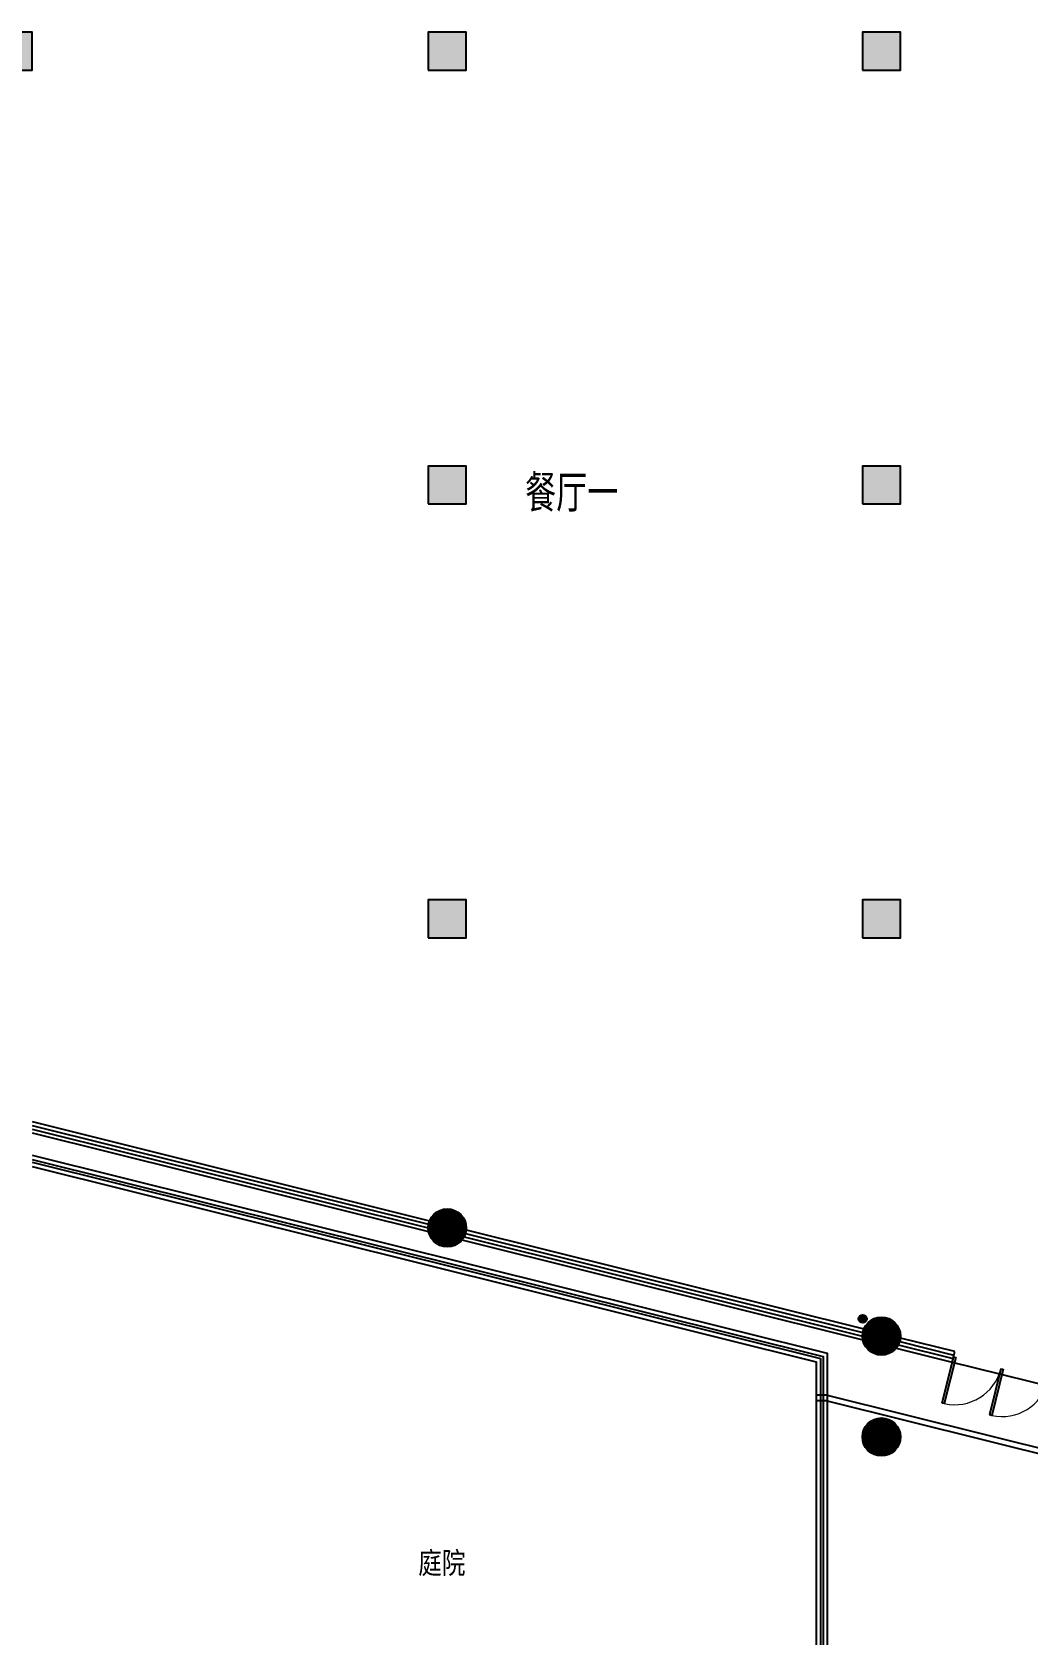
# Model space of a CAD drawing. Header units: inches. Extents: x -584 to 1446124, y -108140 to 99637.
# Drawn here: x 1136574 to 1154924, y 49299 to 78849 of the extents above; entities that cross this region are included whole.
import ezdxf

# ---------------------------------------------------------------- set-up
doc = ezdxf.new("R2010")
doc.units = ezdxf.units.IN
doc.header["$MEASUREMENT"] = 0
doc.linetypes.add('DASH', pattern=[0.35, 0.25, -0.1])
for name, color, linetype in [('0-空调出屋面', 41, 'Continuous'), ('COLUMN', 6, 'Continuous'), ('CURTWALL', 4, 'Continuous'), ('LG', 84, 'Continuous'), ('PUB_HATCH', 8, 'Continuous'), ('PUB_TEXT', 151, 'Continuous'), ('STAIR', 6, 'Continuous'), ('WALL', 7, 'Continuous'), ('WINDOW', 3, 'Continuous')]:
    doc.layers.add(name, color=color, linetype=linetype)
doc.styles.get("Standard").update_dxf_attribs({"font": '', "width": 0.7, "height": 250})
doc.styles.get('Standard').set_extended_font_data('NSimSun')

# ---------------------------------------------------------------- blocks, each defined once
blk = doc.blocks.new('_FZH')
at = {"layer": 'WALL'}
blk.add_lwpolyline([(-0.5, -0.5), (0.5, -0.5), (0.5, 0.5), (-0.5, 0.5)], close=True, dxfattribs=at)
blk.add_solid([(-0.5, -0.5), (0.5, -0.5), (-0.5, 0.5), (0.5, 0.5)], dxfattribs=at)
blk = doc.blocks.new('_YZH')
blk.add_circle((0, 0), 0.5)
at = {"layer": 'PUB_HATCH', "const_width": 0.5}
blk.add_lwpolyline([(-0.25, 0, 1), (0.25, 0, 1)], format="xyb", close=True, dxfattribs=at)
blk = doc.blocks.new('$DorLib2D$00000002')
for p, q in [((-0.5, 0), (-0.5, 0.4875)), ((-0.475, 0.4875), (-0.5, 0.4875)), ((-0.475, 0), (-0.475, 0.4875)), ((0.475, 0), (0.475, 0.4875)), ((0.475, 0.4875), (0.5, 0.4875)), ((0.5, 0), (0.5, 0.4875)), ((-0.5, 0), (-0.475, 0)), ((0.5, 0), (0.475, 0))]:
    blk.add_line(p, q)
at = {"lineweight": 13}
for centre, start, end in [((-0.4875, 0), 0, 88.53072), ((0.4875, 0), 91.46928, 180)]:
    blk.add_arc(centre, 0.4875, start, end, dxfattribs=at)
blk = doc.blocks.new('$DorLib2D$00000001')
for p, q in [((0.45, 0.975), (0.5, 0.975)), ((0.45, 0), (0.45, 0.975)), ((0.5, 0), (0.5, 0.975)), ((0.5, 0), (0.45, 0))]:
    blk.add_line(p, q)
at = {"lineweight": 13}
blk.add_arc((0.475, 0), 0.975, 91.4693, 180, dxfattribs=at)

msp = doc.modelspace()

# ---------------------------------------------------------------- hatches: boundary and pattern name
at = {"layer": '0-空调出屋面'}
h = msp.add_hatch(dxfattribs=at)
h.set_pattern_fill('ANSI31', color=256, scale=10, style=0)
h.set_pattern_definition([(315, (1151813.976, 55191.567), (-11.2253, -11.2253), [])])
h.paths.add_polyline_path([(1151814, 55126.6, -1), (1151944, 55126.6, -1)])

# ---------------------------------------------------------------- linework, layer by layer
for radius in [75, 65]:
    msp.add_circle((1151879, 55126.6), radius, dxfattribs=at)
at = {"layer": 'CURTWALL'}
for p, q in [((1136573.9, 58761.3), (1143899.8, 56934.7)), ((1136573.9, 58692.6), (1143880.6, 56870.8)), ((1136573.9, 58623.9), (1143873.9, 56803.8)), ((1136573.9, 58555.1), (1143880.7, 56733.3)), ((1144572.1, 56767.1), (1151901.6, 54939.6)), ((1144494.4, 56580.3), (1151882.5, 54738.3)), ((1144533.5, 56639.3), (1151875.6, 54808.7)), ((1144559, 56701.6), (1151882.4, 54875.7)), ((1152560.8, 54706.6), (1153559.9, 54457.5)), ((1153576.1, 54522.1), (1152573.9, 54772)), ((1152496.2, 54585.3), (1153527.7, 54328.1)), ((1152535.3, 54644.2), (1153543.8, 54392.8)), ((1153527.7, 54328.1), (1153576.1, 54522.1))]:
    msp.add_line(p, q, dxfattribs=at)
at = {"layer": 'LG'}
for points in [[(1136573.9, 58065.6), (1151148.9, 54431.7), (1151148.9, 45673.6), (1136573.9, 45673.6)], [(1136573.9, 58014.1), (1151098.9, 54392.6), (1151098.9, 45723.6), (1136573.9, 45723.6)]]:
    msp.add_lwpolyline(points, dxfattribs=at)
at = {"layer": 'STAIR', "linetype": 'DASH', "ltscale": 3}
msp.add_line((1151023.9, 54334), (1151023.9, 42508.4), dxfattribs=at)
at = {"layer": 'STAIR', "color": 8, "ltscale": 3}
for p, q in [((1151223.9, 53717.3), (1151023.9, 53717.3)), ((1151223.9, 53614.2), (1151023.9, 53614.2)), ((1151223.9, 53717.3), (1155869.3, 52559.1)), ((1151223.9, 53614.2), (1155845.1, 52462))]:
    msp.add_line(p, q, dxfattribs=at)
at = {"layer": 'STAIR'}
for points in [[(1136573.9, 58142.9), (1151223.9, 54490.2), (1151223.9, 45598.6), (1136573.9, 45598.6)], [(1136573.9, 57936.8), (1151023.9, 54334), (1151023.9, 45798.6), (1136573.9, 45798.6)]]:
    msp.add_lwpolyline(points, dxfattribs=at)
at = {"layer": 'WINDOW'}
for p, q in [((1153527.7, 54328.1), (1154400.9, 54110.4)), ((1154400.9, 54110.4), (1156147.5, 53674.9))]:
    msp.add_line(p, q, dxfattribs=at)

# ---------------------------------------------------------------- block references
at = {"layer": 'COLUMN', "xscale": 700, "yscale": 700, "zscale": 700}
for name, p in [('_FZH', (1136223.9, 78498.6)), ('_FZH', (1144223.9, 78498.6)), ('_FZH', (1152223.9, 78498.6)), ('_FZH', (1144223.9, 70498.6)), ('_FZH', (1152223.9, 70498.6)), ('_FZH', (1144223.9, 62498.6)), ('_FZH', (1152223.9, 62498.6)), ('_YZH', (1144223.9, 56802.4)), ('_YZH', (1152225.6, 54807.3)), ('_YZH', (1152223.9, 52948.2))]:
    msp.add_blockref(name, p, dxfattribs=at)
at = {"layer": 'WINDOW'}
for name, p, xscale, yscale, zscale, rotation in [('$DorLib2D$00000001', (1153988.5, 54316.3), -899.9999999999428, -900, -900, 345.9999999985702), ('$DorLib2D$00000002', (1155298.4, 53989.7), -1800.000000000098, -1800, -1800, 345.9999999985737)]:
    msp.add_blockref(name, p, dxfattribs=dict(at, xscale=xscale, yscale=yscale, zscale=zscale, rotation=rotation))

# ---------------------------------------------------------------- texts
at = {"layer": 'PUB_TEXT', "width": 0.8}
msp.add_text('庭院', height=398.73, dxfattribs=at).set_placement((1143689.5, 50427.1))
at = {"layer": 'WALL', "insert": (1145658.3, 70669.3), "char_height": 600, "width": 21939.099, "attachment_point": 1}
msp.add_mtext('{\\fSimHei|b0|i0|c134|p49;\\C0;餐厅一}', dxfattribs=at)

doc.saveas('drawing.dxf')
